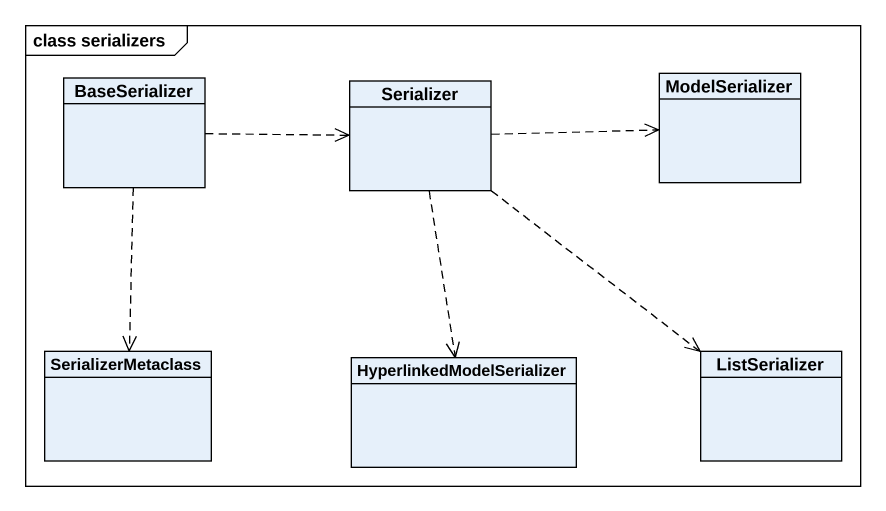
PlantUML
@startuml
mainframe class serializers
hide circle
hide empty members
class BaseSerializer
class Serializer
class ModelSerializer
class SerializerMetaclass
class HyperlinkedModelSerializer
class ListSerializer
BaseSerializer .right.> Serializer
BaseSerializer ..> SerializerMetaclass
Serializer .right.> ModelSerializer
Serializer ..> HyperlinkedModelSerializer
Serializer ..> ListSerializer
@enduml
